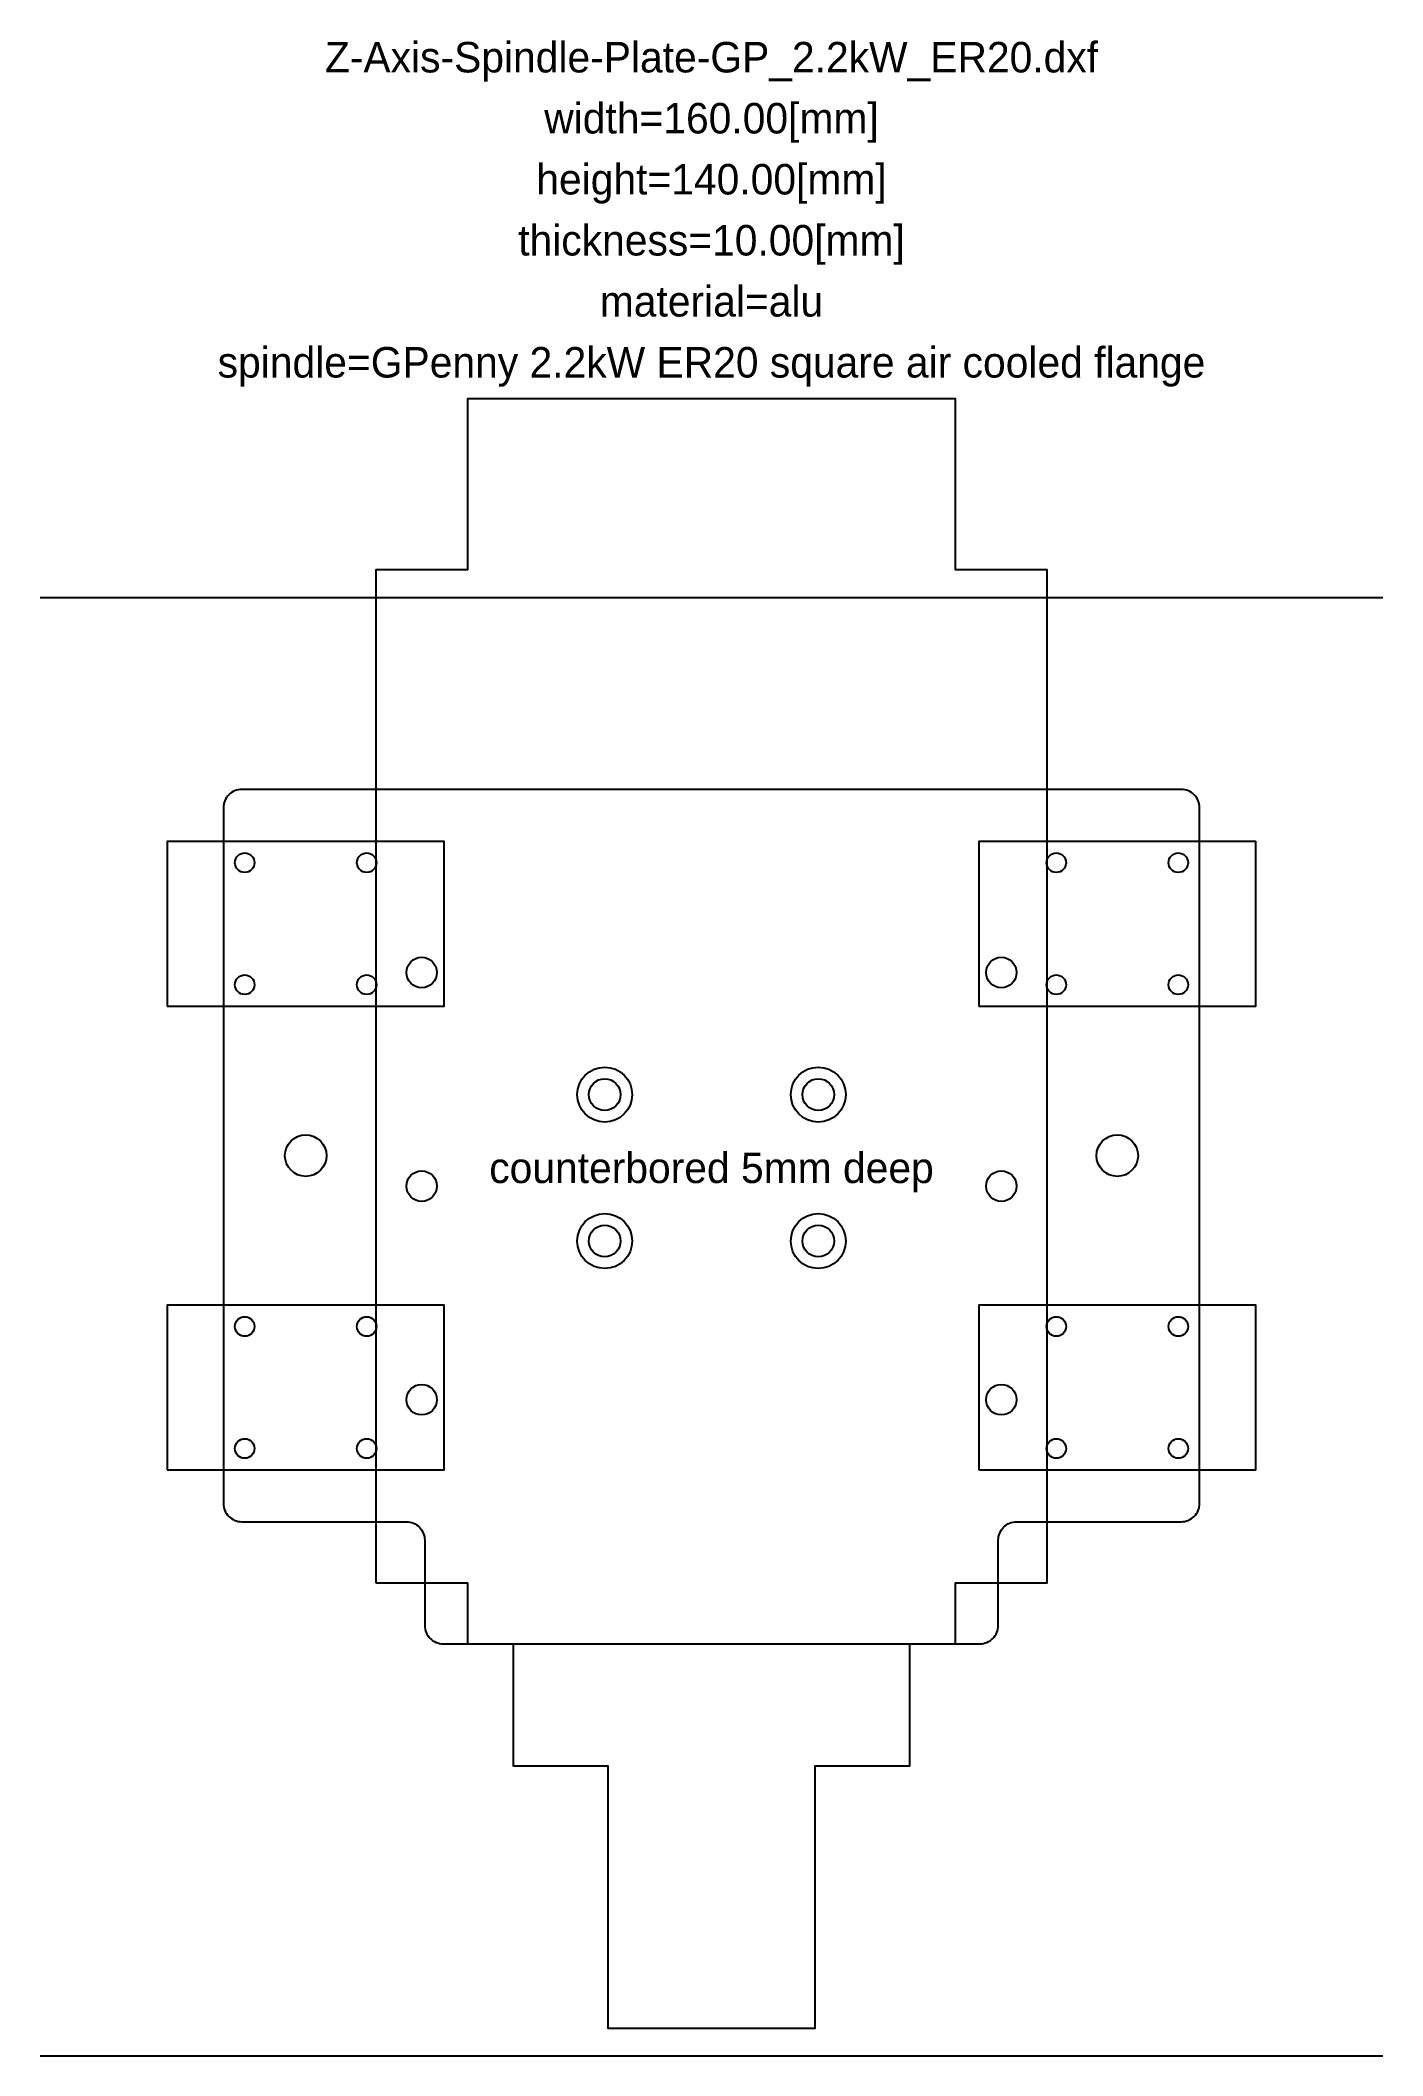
# Model space of a CAD drawing. Header units: metres. Extents: x -110 to 110, y -68 to 263.
import ezdxf
from ezdxf.enums import TextEntityAlignment as Align

# ---------------------------------------------------------------- set-up
doc = ezdxf.new("R2010")
doc.units = ezdxf.units.M
doc.layers.add('annotation', color=2, linetype='Continuous')
doc.layers.add('spindle_outline', color=2, linetype='Continuous')
doc.styles.add('LiberationSerif', font='LiberationSerif-Regular.ttf')

msp = doc.modelspace()

# ---------------------------------------------------------------- linework, layer by layer
msp.add_lwpolyline([(-44, 0), (44, 0, 0.414214), (47, 3), (47, 17, -0.414214), (50, 20), (77, 20, 0.414214), (80, 23), (80, 137, 0.414214), (77, 140), (-77, 140, 0.414214), (-80, 137), (-80, 23, 0.414214), (-77, 20), (-50, 20, -0.414214), (-47, 17), (-47, 3, 0.414214)], format="xyb", close=True)
for centre, radius in [((-76.5, 128), 1.6), ((-56.5, 128), 1.6), ((56.5, 128), 1.6), ((76.5, 128), 1.6), ((-47.5, 110), 2.5), ((47.5, 110), 2.5), ((-76.5, 108), 1.6), ((-56.5, 108), 1.6), ((56.5, 108), 1.6), ((76.5, 108), 1.6), ((-17.5, 90), 2.6), ((17.5, 90), 2.6), ((-66.5, 80), 3.4), ((66.5, 80), 3.4), ((-47.5, 75), 2.5), ((47.5, 75), 2.5), ((-17.5, 66), 2.6), ((17.5, 66), 2.6), ((-76.5, 52), 1.6), ((-56.5, 52), 1.6), ((56.5, 52), 1.6), ((76.5, 52), 1.6), ((-47.5, 40), 2.5), ((47.5, 40), 2.5), ((-76.5, 32), 1.6), ((-56.5, 32), 1.6), ((56.5, 32), 1.6), ((76.5, 32), 1.6)]:
    msp.add_circle(centre, radius)
at = {"layer": 'annotation'}
for centre in [(-17.5, 90), (17.5, 90), (-17.5, 66), (17.5, 66)]:
    msp.add_circle(centre, 4.5, dxfattribs=at)
at = {"layer": 'outline'}
for points in [[(-89.2, 104.5), (-43.8, 104.5), (-43.8, 131.5), (-89.2, 131.5)], [(43.8, 104.5), (89.2, 104.5), (89.2, 131.5), (43.8, 131.5)], [(-89.2, 28.5), (-43.8, 28.5), (-43.8, 55.5), (-89.2, 55.5)], [(43.8, 28.5), (89.2, 28.5), (89.2, 55.5), (43.8, 55.5)]]:
    msp.add_lwpolyline(points, close=True, dxfattribs=at)
at = {"layer": 'spindle_outline'}
for points in [[(-55, 10), (-40, 10), (-40, 0), (-32.5, 0), (-32.5, -20), (-17, -20), (-17, -63), (17, -63), (17, -20), (32.5, -20), (32.5, 0), (40, 0), (40, 10), (55, 10), (55, 176), (40, 176), (40, 204), (-40, 204), (-40, 176), (-55, 176), (-55, 10)], [(-110, 171.44), (110, 171.44)], [(-110, -67.5), (110, -67.5)]]:
    msp.add_lwpolyline(points, dxfattribs=at)

# ---------------------------------------------------------------- texts
at = {"layer": 'annotation', "style": 'LiberationSerif'}
for s, p in [('Z-Axis-Spindle-Plate-GP_2.2kW_ER20.dxf', (0, 260)), ('width=160.00[mm]', (0, 250)), ('height=140.00[mm]', (0, 240)), ('thickness=10.00[mm]', (0, 230)), ('material=alu', (0, 220)), ('spindle=GPenny 2.2kW ER20 square air cooled flange', (0, 210)), ('counterbored 5mm deep', (0, 78))]:
    msp.add_text(s, height=5, dxfattribs=at).set_placement(p, align=Align.MIDDLE_CENTER)

doc.saveas('drawing.dxf')
